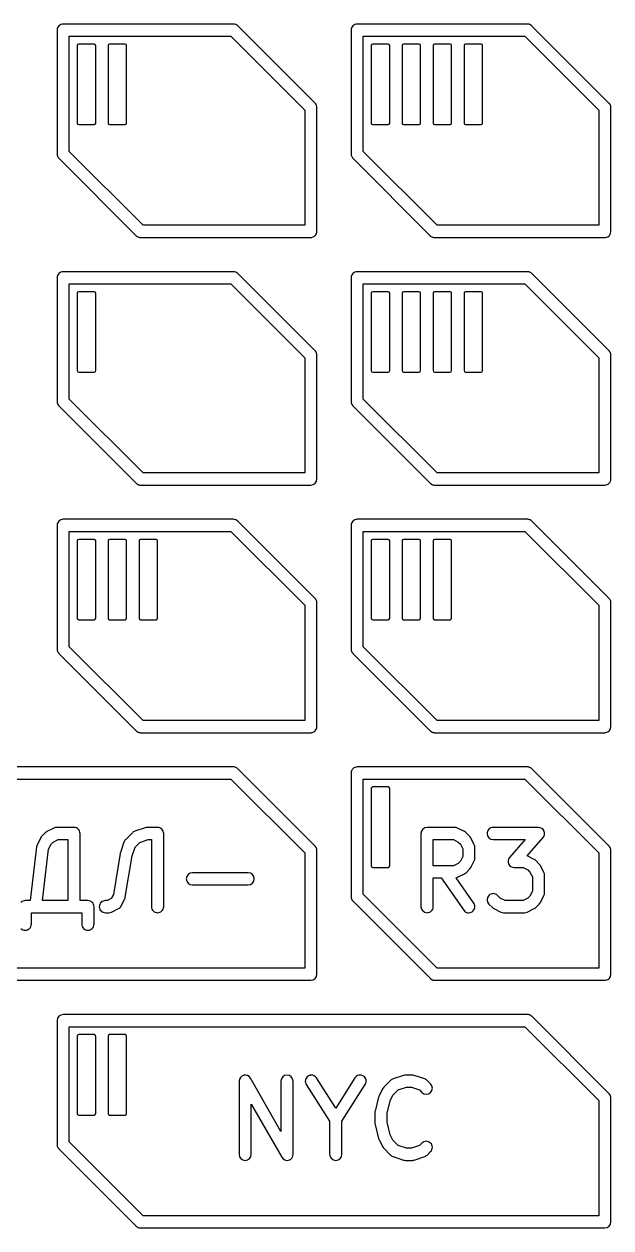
# Model space of a CAD drawing. Header units: millimetres. Extents: x 3 to 62, y 3 to 113.
# Drawn here: x 37.85 to 61.93, y 2.8 to 52.2 of the extents above; entities that cross this region are included whole.
import ezdxf

# ---------------------------------------------------------------- set-up
doc = ezdxf.new("R2010")
doc.units = ezdxf.units.MM
doc.layers.add('Layer_1', color=7, linetype='CONTINUOUS')

msp = doc.modelspace()

# ---------------------------------------------------------------- linework, layer by layer
at = {"layer": 'Layer_1', "color": 7}
for points in [[(39.205505, 51.947445), (39.205505, 46.873341), (39.205505, 46.867139)], [(46.440712, 52.197558), (39.456118, 52.197558), (39.455615, 52.197558), (39.455615, 52.197558)], [(46.536835, 52.178437), (46.536306, 52.178437)], [(49.792423, 48.94918), (46.617427, 52.124176)], [(51.270384, 51.947445), (51.270384, 46.867139)], [(58.505586, 52.197558), (51.520997, 52.197558), (51.520494, 52.197558), (51.520494, 52.197558)], [(58.606355, 52.17637), (58.604289, 52.176886)], [(61.857316, 48.94918), (61.850082, 48.956932), (61.847497, 48.958999), (58.692138, 52.11436), (58.690072, 52.116942)], [(40.725534, 51.374985), (40.090958, 51.374985)], [(41.995744, 51.374985), (41.360639, 51.374985)], [(52.790942, 51.374985), (52.155837, 51.374985)], [(54.060631, 51.374985), (53.425518, 51.374985)], [(55.330836, 51.374985), (54.695734, 51.374985)], [(56.600522, 51.374985), (55.965938, 51.374985)], [(40.028438, 51.312457), (40.028438, 48.137461)], [(40.788082, 48.137461), (40.788082, 51.312457)], [(41.298118, 51.312457), (41.298118, 48.137461)], [(42.058265, 48.137461), (42.058265, 51.312457)], [(52.093316, 51.312457), (52.093316, 48.137461)], [(52.853463, 48.137461), (52.853463, 51.312457)], [(53.362997, 51.312457), (53.362997, 48.137461)], [(54.123158, 48.137461), (54.123158, 51.312457)], [(54.633205, 51.312457), (54.633205, 48.137461)], [(55.393362, 48.137461), (55.393362, 51.312457)], [(55.90341, 51.312457), (55.90341, 48.137461)], [(56.663051, 48.137461), (56.663051, 51.312457)], [(49.86529, 43.692143), (49.86529, 43.692662), (49.86529, 48.760045)], [(61.922429, 48.837044), (61.921395, 48.840661)], [(61.930698, 43.692143), (61.930698, 43.692662), (61.930698, 48.772449)], [(40.090958, 48.074932), (40.725534, 48.074932)], [(41.360639, 48.074932), (41.995744, 48.074932)], [(52.155837, 48.074932), (52.790942, 48.074932)], [(53.425518, 48.074932), (54.060631, 48.074932)], [(54.695734, 48.074932), (55.330836, 48.074932)], [(55.965938, 48.074932), (56.600522, 48.074932)], [(39.278874, 46.690408), (42.45387, 43.51541)], [(51.343753, 46.690408), (54.518757, 43.51541)], [(42.592882, 43.445647), (42.598041, 43.444615)], [(42.643523, 43.442546), (49.615708, 43.442546)], [(54.695488, 43.442546), (61.680582, 43.442546)], [(46.440712, 42.037468), (39.456118, 42.037468), (39.455615, 42.037468), (39.455615, 42.037468)], [(58.505586, 42.037468), (51.520494, 42.037468), (51.520494, 42.037468)], [(58.606355, 42.01628), (58.604289, 42.016796)], [(39.205505, 41.787352), (39.205505, 36.707568)], [(49.792423, 38.78909), (46.617427, 41.964086)], [(51.270384, 41.787352), (51.270384, 36.707568)], [(61.857316, 38.78909), (61.850082, 38.796842), (61.847497, 38.798908), (58.690072, 41.956852)], [(40.028438, 41.152366), (40.028438, 37.97737)], [(40.725534, 41.214895), (40.090958, 41.214895)], [(40.788082, 37.97737), (40.788082, 41.152366)], [(52.093316, 41.152366), (52.093316, 37.97737)], [(52.790942, 41.214895), (52.155837, 41.214895)], [(52.853463, 37.97737), (52.853463, 41.152366)], [(53.362997, 41.152366), (53.362997, 37.97737)], [(54.060631, 41.214895), (53.425518, 41.214895)], [(54.123158, 37.97737), (54.123158, 41.152366)], [(54.633205, 41.152366), (54.633205, 37.97737)], [(55.330836, 41.214895), (54.695734, 41.214895)], [(55.393362, 37.97737), (55.393362, 41.152366)], [(55.90341, 41.152366), (55.90341, 37.97737)], [(56.600522, 41.214895), (55.965938, 41.214895)], [(56.663051, 37.97737), (56.663051, 41.152366)], [(49.86529, 33.532572), (49.86529, 38.599955)], [(61.922429, 38.676954), (61.921395, 38.680571)], [(61.930698, 33.532572), (61.930698, 38.612356)], [(40.090958, 37.914841), (40.725534, 37.914841)], [(52.155837, 37.914841), (52.790942, 37.914841)], [(53.425518, 37.914841), (54.060631, 37.914841)], [(54.695734, 37.914841), (55.330836, 37.914841)], [(55.965938, 37.914841), (56.600522, 37.914841)], [(39.215321, 36.640387), (39.215321, 36.639871)], [(39.238049, 36.585611), (39.240112, 36.581994)], [(39.257178, 36.556671), (39.257681, 36.55512)], [(51.2802, 36.640387), (51.2802, 36.639871)], [(51.302928, 36.585611), (51.304991, 36.581994)], [(51.322057, 36.556671), (51.32256, 36.55512)], [(39.278874, 36.530834), (42.45387, 33.355838)], [(51.343753, 36.530834), (54.518757, 33.355838)], [(42.596507, 33.285041), (42.598041, 33.285041)], [(42.630611, 33.282456), (49.615708, 33.282456)], [(54.543561, 33.33465), (54.544593, 33.333616)], [(54.661383, 33.285041), (54.662933, 33.285041)], [(54.695488, 33.282456), (61.680582, 33.282456)], [(39.205505, 31.627262), (39.205505, 26.547475)], [(46.440712, 31.877377), (39.456118, 31.877377), (39.455615, 31.877377), (39.455615, 31.877377)], [(46.536835, 31.858256), (46.536306, 31.858256)], [(49.792423, 28.628999), (46.617427, 31.803995)], [(51.270384, 31.627262), (51.270384, 26.547475)], [(58.505586, 31.877377), (51.520997, 31.877377), (51.520494, 31.877377), (51.520494, 31.877377)], [(58.606355, 31.85619), (58.604289, 31.856705)], [(61.857316, 28.628999), (61.850082, 28.636752), (61.847497, 28.638818), (58.690072, 31.796762)], [(40.028438, 30.992276), (40.028438, 27.81728)], [(40.725534, 31.054805), (40.090958, 31.054805)], [(40.788082, 27.81728), (40.788082, 30.992276)], [(41.298118, 30.992276), (41.298118, 27.81728)], [(41.995744, 31.054805), (41.360639, 31.054805)], [(42.058265, 27.81728), (42.058265, 30.992276)], [(42.568328, 30.992276), (42.568328, 27.81728)], [(43.265954, 31.054805), (42.630849, 31.054805)], [(43.328475, 27.81728), (43.328475, 30.992276)], [(52.093316, 30.992276), (52.093316, 27.81728)], [(52.790942, 31.054805), (52.155837, 31.054805)], [(52.853463, 27.81728), (52.853463, 30.992276)], [(53.362997, 30.992276), (53.362997, 27.81728)], [(54.060631, 31.054805), (53.425518, 31.054805)], [(54.123158, 27.81728), (54.123158, 30.992276)], [(54.633205, 30.992276), (54.633205, 27.81728)], [(55.330836, 31.054805), (54.695734, 31.054805)], [(55.393362, 27.81728), (55.393362, 30.992276)], [(49.86529, 23.372479), (49.86529, 23.372997), (49.86529, 28.439865)], [(61.922429, 28.516861), (61.921395, 28.520481)], [(61.930698, 23.372479), (61.930698, 23.372997), (61.930698, 28.452266)], [(40.090958, 27.755269), (40.725534, 27.755269)], [(41.360639, 27.755269), (41.995744, 27.755269)], [(42.630849, 27.755269), (43.265954, 27.755269)], [(52.155837, 27.755269), (52.790942, 27.755269)], [(53.425518, 27.755269), (54.060631, 27.755269)], [(54.695734, 27.755269), (55.330836, 27.755269)], [(39.215321, 26.480297), (39.215321, 26.479781)], [(39.238049, 26.42552), (39.240112, 26.421903)], [(39.257178, 26.39658), (39.257681, 26.39503)], [(39.278874, 26.370744), (39.286626, 26.363507), (42.446647, 23.202981), (42.45387, 23.195748)], [(51.2802, 26.480297), (51.2802, 26.479781)], [(51.302928, 26.42552), (51.304991, 26.421903)], [(51.322057, 26.39658), (51.32256, 26.39503)], [(51.343753, 26.370744), (51.351505, 26.363507), (54.51152, 23.203497), (54.518757, 23.195748)], [(42.596507, 23.124951), (42.598041, 23.124951)], [(42.630611, 23.122366), (49.615708, 23.122366)], [(54.543043, 23.17456), (54.543561, 23.17456), (54.544593, 23.173525)], [(54.661383, 23.124951), (54.662933, 23.124951)], [(54.695488, 23.122366), (61.680582, 23.122366)], [(46.440712, 21.717287), (15.325857, 21.717287), (15.325328, 21.717287), (15.325328, 21.717287)], [(49.792423, 18.468909), (49.792423, 18.469425), (46.617427, 21.644421)], [(51.270384, 21.467171), (51.270384, 16.387384)], [(58.505586, 21.717287), (51.520997, 21.717287), (51.520494, 21.717287), (51.520494, 21.717287)], [(58.538659, 21.715218), (58.536593, 21.715218)], [(58.63116, 21.683695), (58.630644, 21.684214)], [(61.857316, 18.469425), (58.682838, 21.644421), (58.68232, 21.644421)], [(52.093316, 20.832701), (52.093316, 17.657705)], [(52.790942, 20.89523), (52.155837, 20.89523)], [(52.853463, 17.657705), (52.853463, 20.832701)], [(38.53267, 18.80894), (38.389531, 18.52317)], [(38.721794, 19.016678), (38.579184, 18.873536)], [(39.073214, 19.206331), (38.787437, 19.063705)], [(39.899004, 19.232686), (39.184815, 19.232686), (39.184815, 19.232686)], [(40.470529, 16.232873), (40.149114, 16.232873), (40.149114, 18.982573)], [(42.293929, 19.016802), (42.008153, 18.731031)], [(42.819973, 19.219891), (42.391587, 19.077265)], [(43.327999, 19.232808), (42.899057, 19.232802)], [(43.57811, 15.982882), (43.57811, 18.982695)], [(54.13635, 18.982573), (54.13635, 17.411093), (54.13635, 15.98276)], [(55.52903, 19.232686), (54.385947, 19.232686), (54.385947, 19.232686)], [(55.92642, 19.063705), (55.64065, 19.206331)], [(56.134676, 18.873536), (55.99205, 19.016678)], [(56.323811, 18.52317), (56.181185, 18.80894)], [(58.957989, 19.232863), (57.100751, 19.232802)], [(58.487735, 18.066528), (59.146091, 18.818418)], [(38.364713, 18.440487), (38.105316, 16.232873), (37.899126, 16.232873)], [(41.947696, 18.633363), (41.805059, 18.20445)], [(42.00302, 16.370453), (42.285674, 18.065438), (42.403493, 18.419421), (42.605555, 18.621475), (42.939909, 18.733098), (43.077889, 18.733098), (43.077889, 15.982882)], [(49.846689, 18.387261), (49.846689, 18.387777)], [(56.350166, 17.982634), (56.350166, 18.411547)], [(57.100751, 18.733092), (58.407129, 18.733092), (57.769961, 18.00497)], [(61.913127, 18.385711), (61.912092, 18.387777)], [(61.930698, 13.212388), (61.930698, 13.212907), (61.930698, 18.287008)], [(41.795799, 18.166726), (41.516214, 16.489312), (41.427341, 16.312063), (41.2692, 16.232997), (41.184983, 16.232997)], [(49.86529, 13.212388), (49.86529, 13.212907), (49.86529, 18.275639)], [(56.181185, 17.585244), (56.323811, 17.871015)], [(58.783851, 17.920738), (58.49808, 18.063883)], [(58.991588, 17.731603), (58.848962, 17.874229)], [(47.042453, 17.375554), (44.756298, 17.375554)], [(52.155837, 17.595179), (52.790942, 17.595179)], [(55.641166, 17.187851), (55.926936, 17.330996)], [(55.991532, 17.377504), (56.134158, 17.52013)], [(57.958061, 17.590009), (58.327032, 17.590009), (58.523919, 17.491825), (58.609699, 17.406042), (58.707886, 17.209671), (58.707886, 16.613327), (58.609699, 16.416957), (58.523919, 16.331173), (58.327548, 16.232989), (57.588576, 16.232989), (57.391689, 16.331173), (57.278, 16.445378)], [(59.181241, 17.380205), (59.038615, 17.665974)], [(44.756298, 16.875844), (47.042453, 16.875844)], [(54.636062, 15.98276), (54.636062, 17.161496), (54.969889, 17.161496), (55.895414, 15.839615)], [(56.305208, 16.126421), (55.577605, 17.166147)], [(59.207594, 16.554415), (59.207594, 17.268583)], [(51.2802, 16.320206), (51.2802, 16.319688)], [(59.038615, 16.157025), (59.181241, 16.442796)], [(40.72064, 15.268592), (40.72064, 15.98276)], [(41.43975, 15.759121), (41.725499, 15.902266)], [(41.837656, 16.013886), (41.980266, 16.299656)], [(51.302928, 16.26543), (51.304991, 16.26181)], [(51.322057, 16.23649), (51.32256, 16.234939)], [(51.343753, 16.210651), (51.351505, 16.203417), (54.51152, 13.043407), (54.518757, 13.035655)], [(56.924017, 16.091911), (57.066643, 15.949285)], [(57.131757, 15.902261), (57.417528, 15.759116)], [(58.49808, 15.759116), (58.783851, 15.902261)], [(58.848962, 15.948769), (58.992107, 16.091911)], [(38.149237, 15.268592), (38.149237, 15.732644), (39.899004, 15.732644), (40.220419, 15.732644), (40.220419, 15.268592)], [(41.184983, 15.732769), (41.328122, 15.732769)], [(57.529148, 15.732763), (58.386458, 15.732763)], [(18.500324, 12.962275), (49.615708, 12.962275)], [(54.543043, 13.014469), (54.543561, 13.014469), (54.544593, 13.013435)], [(54.661383, 12.96486), (54.662933, 12.96486)], [(54.695488, 12.962275), (61.680582, 12.962275)], [(58.509721, 11.557194), (58.505586, 11.557194), (58.493185, 11.557194), (39.455615, 11.557194), (39.455615, 11.557194)], [(58.546411, 11.553577), (58.538659, 11.555128), (58.536593, 11.555128)], [(58.601188, 11.538591), (58.600156, 11.539107)], [(58.630644, 11.524121), (58.627027, 11.52619)], [(58.658033, 11.506034), (58.656483, 11.507069)], [(61.857316, 8.309334), (58.68232, 11.48433)], [(39.205505, 11.307597), (39.205505, 6.227294)], [(40.028438, 10.672611), (40.028438, 7.497615)], [(40.725534, 10.73514), (40.090958, 10.73514)], [(40.788082, 7.497615), (40.788082, 10.672611)], [(41.298118, 10.672611), (41.298118, 7.497615)], [(41.995744, 10.73514), (41.360639, 10.73514)], [(42.058265, 7.497615), (42.058265, 10.672611)], [(48.389657, 8.823115), (48.389657, 6.764328), (47.142201, 8.947138)], [(51.428499, 8.95684), (50.639406, 7.716608), (49.850314, 8.95684)], [(53.417766, 9.060303), (52.98938, 8.917161)], [(53.782613, 9.072685), (53.49685, 9.072712)], [(54.290086, 8.917134), (53.861697, 9.060277)], [(46.675556, 8.823115), (46.675556, 5.822783)], [(48.889375, 5.822783), (48.889375, 8.823115)], [(49.428622, 8.688641), (50.389296, 7.178657), (50.389296, 5.82267)], [(50.889517, 5.82267), (50.889517, 7.178657), (51.850191, 8.688641)], [(52.558903, 8.506332), (52.416293, 8.220562)], [(52.891722, 8.856698), (52.605946, 8.571446)], [(54.176889, 6.285269), (54.07612, 6.183984), (53.74229, 6.07288), (53.537133, 6.07288), (53.203308, 6.183984), (52.987805, 6.399474), (52.875675, 6.624266), (52.747008, 7.139481), (52.747008, 7.506383), (52.875675, 8.021595), (52.987805, 8.246387), (53.203308, 8.461877), (53.537133, 8.572983), (53.742304, 8.572983), (54.076133, 8.461877), (54.176902, 8.360592)], [(54.530899, 8.71353), (54.388272, 8.856672)], [(52.397243, 8.169404), (52.254633, 7.597863)], [(61.930698, 3.052298), (61.930698, 3.052816), (61.930698, 8.132601)], [(40.090958, 7.435086), (40.725534, 7.435086)], [(41.360639, 7.435086), (41.995744, 7.435086)], [(47.175274, 5.822783), (47.175274, 7.88157), (48.42273, 5.69876)], [(52.24696, 7.5374), (52.24696, 7.108487)], [(52.254633, 7.048025), (52.397243, 6.476486)], [(52.416293, 6.425326), (52.558903, 6.139555)], [(39.23961, 6.102755), (39.23961, 6.102239)], [(39.278874, 6.05056), (42.45387, 2.875564)], [(52.605946, 6.074444), (52.891722, 5.788673)], [(54.388259, 5.789189), (54.530885, 5.931815)], [(52.98938, 5.728729), (53.417766, 5.585585)], [(53.49685, 5.573176), (53.7826, 5.573176)], [(53.861683, 5.585585), (54.290072, 5.728729)], [(42.592882, 2.805802), (42.598041, 2.80477)], [(42.643523, 2.802701), (61.680582, 2.802701)]]:
    msp.add_lwpolyline(points, dxfattribs=at)
for points in [[(39.705726, 51.69733), (46.337366, 51.69733), (49.365598, 48.669095), (49.365598, 43.942259), (42.734487, 43.942259), (39.705726, 46.971009), (39.705726, 51.69733)], [(51.770605, 51.69733), (58.402235, 51.69733), (61.430469, 48.669095), (61.430469, 43.942259), (54.799358, 43.942259), (51.770605, 46.971009), (51.770605, 51.69733)], [(39.705726, 41.537239), (46.337366, 41.537239), (49.365598, 38.509005), (49.365598, 33.782169), (42.734487, 33.782169), (39.705726, 36.810919), (39.705726, 41.537239)], [(51.770605, 41.537239), (58.402235, 41.537239), (61.430469, 38.509005), (61.430469, 33.782169), (54.799358, 33.782169), (51.770605, 36.810919), (51.770605, 41.537239)], [(39.705726, 31.377665), (46.336837, 31.377665), (49.365598, 28.348914), (49.365598, 23.622594), (42.733957, 23.622594), (39.705726, 26.650829), (39.705726, 31.377665)], [(51.770605, 31.377665), (58.401719, 31.377665), (61.430469, 28.348914), (61.430469, 23.622594), (54.798842, 23.622594), (51.770605, 26.650829), (51.770605, 31.377665)], [(15.575439, 21.217574), (46.336837, 21.217574), (49.365598, 18.188824), (49.365598, 13.462504), (18.60367, 13.462504), (15.575439, 16.490738), (15.575439, 21.217574)], [(51.770605, 21.217574), (58.401719, 21.217574), (61.430469, 18.188824), (61.430469, 13.462504), (54.798842, 13.462504), (51.770605, 16.490738), (51.770605, 21.217574)], [(39.243737, 18.732976), (39.648893, 18.732976), (39.648893, 16.232873), (38.608632, 16.232873), (38.856176, 18.338684), (38.961586, 18.549009), (39.047364, 18.634789), (39.243737, 18.732976)], [(54.636062, 18.732976), (55.470118, 18.732976), (55.666489, 18.634789), (55.752272, 18.549009), (55.850456, 18.352119), (55.850456, 18.041546), (55.752272, 17.845176), (55.666489, 17.759908), (55.470118, 17.661208), (55.111484, 17.661208), (55.08978, 17.661208), (54.636062, 17.661208), (54.636062, 18.732976)], [(39.705726, 11.057484), (58.402235, 11.057484), (61.430469, 8.029249), (61.430469, 3.302411), (42.733957, 3.302411), (39.705726, 6.330648), (39.705726, 11.057484)], [(48.639768, 9.072712)], [(49.62862, 9.072595)]]:
    msp.add_lwpolyline(points, close=True, dxfattribs=at)
for points in [[(39.278727, 52.124334), (39.231816, 52.077422), (39.205475, 52.013788), (39.205505, 51.947445)], [(39.455615, 52.197558), (39.389272, 52.197588), (39.325638, 52.171246), (39.278727, 52.124334)], [(46.536306, 52.178437), (46.506005, 52.191022), (46.473523, 52.197519), (46.440712, 52.197558)], [(46.617427, 52.124176), (46.59437, 52.147359), (46.566989, 52.165794), (46.536835, 52.178437)], [(51.343606, 52.124334), (51.296695, 52.077422), (51.270354, 52.013788), (51.270384, 51.947445)], [(51.520494, 52.197558), (51.454151, 52.197588), (51.390517, 52.171246), (51.343606, 52.124334)], [(58.538659, 52.195492), (58.527692, 52.196911), (58.516644, 52.197602), (58.505586, 52.197558)], [(58.5707, 52.188774), (58.560178, 52.191711), (58.549475, 52.193955), (58.538659, 52.195492)], [(58.590337, 52.182054), (58.583887, 52.184565), (58.577336, 52.186807), (58.5707, 52.188774)], [(58.604289, 52.176886), (58.599691, 52.178747), (58.595038, 52.18047), (58.590337, 52.182054)], [(58.616692, 52.171203), (58.613287, 52.173005), (58.60984, 52.174728), (58.606355, 52.17637)], [(58.633229, 52.162419), (58.627828, 52.165552), (58.622312, 52.168482), (58.616692, 52.171203)], [(58.647696, 52.1526), (58.64299, 52.156041), (58.638164, 52.159316), (58.633229, 52.162419)], [(58.6601, 52.143813), (58.656055, 52.146867), (58.651919, 52.149798), (58.647696, 52.1526)], [(58.68232, 52.124176), (58.675308, 52.131156), (58.667888, 52.137713), (58.6601, 52.143813)], [(58.690072, 52.116942), (58.687539, 52.119408), (58.684954, 52.12182), (58.68232, 52.124176)], [(40.090958, 51.374985), (40.05643, 51.374993), (40.028438, 51.346993), (40.028438, 51.312457)], [(40.788082, 51.312457), (40.788082, 51.347003), (40.760089, 51.375009), (40.725534, 51.374985)], [(41.360639, 51.374985), (41.326111, 51.374993), (41.298118, 51.346993), (41.298118, 51.312457)], [(42.058265, 51.312457), (42.058265, 51.346993), (42.030273, 51.374993), (41.995744, 51.374985)], [(52.155837, 51.374985), (52.121309, 51.374993), (52.093316, 51.346993), (52.093316, 51.312457)], [(52.853463, 51.312457), (52.853463, 51.346993), (52.825471, 51.374993), (52.790942, 51.374985)], [(53.425518, 51.374985), (53.39099, 51.374993), (53.362997, 51.346993), (53.362997, 51.312457)], [(54.123158, 51.312457), (54.123171, 51.346995), (54.09517, 51.374996), (54.060631, 51.374985)], [(54.695734, 51.374985), (54.661195, 51.374999), (54.633192, 51.346995), (54.633205, 51.312457)], [(55.393362, 51.312457), (55.393376, 51.346995), (55.365375, 51.374996), (55.330836, 51.374985)], [(55.965938, 51.374985), (55.9314, 51.374999), (55.903396, 51.346995), (55.90341, 51.312457)], [(56.663051, 51.312457), (56.663064, 51.346995), (56.635061, 51.374999), (56.600522, 51.374985)], [(49.81568, 48.922828), (49.808556, 48.932146), (49.800784, 48.940952), (49.792423, 48.94918)], [(49.822401, 48.91249), (49.820246, 48.915991), (49.818005, 48.919438), (49.81568, 48.922828)], [(49.83428, 48.893887), (49.830596, 48.90026), (49.826632, 48.906467), (49.822401, 48.91249)], [(61.877471, 48.92696), (61.871204, 48.934764), (61.864473, 48.942184), (61.857316, 48.94918)], [(61.882639, 48.919727), (61.880959, 48.922168), (61.879237, 48.92458), (61.877471, 48.92696)], [(61.897106, 48.897504), (61.89268, 48.905162), (61.887851, 48.91258), (61.882639, 48.919727)], [(49.843091, 48.875801), (49.840398, 48.881945), (49.837459, 48.887979), (49.83428, 48.893887)], [(49.86529, 48.760045), (49.867221, 48.799848), (49.85961, 48.839536), (49.843091, 48.875801)], [(61.911576, 48.868048), (61.907403, 48.878173), (61.902569, 48.888013), (61.897106, 48.897504)], [(61.921395, 48.840661), (61.918656, 48.849973), (61.915378, 48.859118), (61.911576, 48.868048)], [(61.924496, 48.825157), (61.923903, 48.829135), (61.923214, 48.833099), (61.922429, 48.837044)], [(61.928629, 48.805003), (61.927528, 48.811775), (61.926149, 48.818499), (61.924496, 48.825157)], [(61.930698, 48.772449), (61.930717, 48.783334), (61.930026, 48.794209), (61.928629, 48.805003)], [(40.028438, 48.137461), (40.028438, 48.102925), (40.05643, 48.074924), (40.090958, 48.074932)], [(40.725534, 48.074932), (40.760089, 48.074908), (40.788082, 48.102914), (40.788082, 48.137461)], [(41.298118, 48.137461), (41.298118, 48.102925), (41.326111, 48.074924), (41.360639, 48.074932)], [(41.995744, 48.074932), (42.030273, 48.074924), (42.058265, 48.102925), (42.058265, 48.137461)], [(52.093316, 48.137461), (52.093316, 48.102925), (52.121309, 48.074924), (52.155837, 48.074932)], [(52.790942, 48.074932), (52.825471, 48.074924), (52.853463, 48.102925), (52.853463, 48.137461)], [(53.362997, 48.137461), (53.362997, 48.102925), (53.39099, 48.074924), (53.425518, 48.074932)], [(54.060631, 48.074932), (54.09517, 48.074921), (54.123171, 48.102922), (54.123158, 48.137461)], [(54.633205, 48.137461), (54.633192, 48.102922), (54.661195, 48.074918), (54.695734, 48.074932)], [(55.330836, 48.074932), (55.365375, 48.074921), (55.393376, 48.102922), (55.393362, 48.137461)], [(55.90341, 48.137461), (55.903396, 48.102922), (55.9314, 48.074918), (55.965938, 48.074932)], [(56.600522, 48.074932), (56.635061, 48.074918), (56.663064, 48.102922), (56.663051, 48.137461)], [(39.205505, 46.867139), (39.205621, 46.864209), (39.205789, 46.86128), (39.206008, 46.858355)], [(39.206008, 46.858355), (39.206317, 46.850403), (39.207006, 46.842471), (39.208071, 46.834585)], [(39.208071, 46.834585), (39.209356, 46.824488), (39.211255, 46.814479), (39.21376, 46.804613)], [(39.21376, 46.804613), (39.215019, 46.80027), (39.216395, 46.795962), (39.217888, 46.791693)], [(39.217888, 46.791693), (39.220015, 46.784875), (39.222434, 46.778151), (39.225137, 46.77154)], [(39.225137, 46.77154), (39.237562, 46.741237), (39.25582, 46.713671), (39.278874, 46.690408)], [(51.270384, 46.867139), (51.2705, 46.864209), (51.270668, 46.86128), (51.270887, 46.858355)], [(51.270887, 46.858355), (51.271512, 46.840213), (51.274111, 46.822193), (51.278639, 46.804613)], [(51.278639, 46.804613), (51.279906, 46.80027), (51.281292, 46.795962), (51.282793, 46.791693)], [(51.282793, 46.791693), (51.294724, 46.753544), (51.315628, 46.718811), (51.343753, 46.690408)], [(42.45387, 43.51541), (42.47556, 43.494115), (42.500952, 43.476953), (42.5288, 43.464769)], [(49.648252, 43.444615), (49.7369, 43.456288), (49.812564, 43.514416), (49.846689, 43.59706)], [(49.846689, 43.59706), (49.850789, 43.60699), (49.854245, 43.617174), (49.857035, 43.627548)], [(49.857035, 43.627548), (49.862591, 43.648628), (49.865366, 43.670344), (49.86529, 43.692143)], [(54.518757, 43.51541), (54.540447, 43.494115), (54.565839, 43.476953), (54.593687, 43.464769)], [(61.713655, 43.444615), (61.837785, 43.461123), (61.930553, 43.566921), (61.930698, 43.692143)], [(42.5288, 43.464769), (42.531538, 43.463513), (42.534299, 43.462307), (42.537081, 43.461152)], [(42.537081, 43.461152), (42.555018, 43.453839), (42.573744, 43.448636), (42.592882, 43.445647)], [(42.598041, 43.444615), (42.613107, 43.442544), (42.628331, 43.441851), (42.643523, 43.442546)], [(49.615708, 43.442546), (49.62659, 43.442527), (49.637461, 43.443218), (49.648252, 43.444615)], [(54.593687, 43.464769), (54.596421, 43.463513), (54.599177, 43.462308), (54.601955, 43.461152)], [(54.601955, 43.461152), (54.618611, 43.454488), (54.635936, 43.449637), (54.653631, 43.446682)], [(54.653631, 43.446682), (54.65877, 43.445658), (54.663941, 43.444796), (54.669135, 43.444097)], [(54.669135, 43.444097), (54.674119, 43.443603), (54.679117, 43.443259), (54.684121, 43.443065)], [(54.684121, 43.443065), (54.687906, 43.442806), (54.691695, 43.442633), (54.695488, 43.442546)], [(61.680582, 43.442546), (61.69164, 43.442504), (61.702689, 43.443195), (61.713655, 43.444615)], [(39.455615, 42.037468), (39.389272, 42.037497), (39.325638, 42.011155), (39.278726, 41.964243)], [(46.617427, 41.964086), (46.570584, 42.011013), (46.507018, 42.037409), (46.440712, 42.037468)], [(51.520494, 42.037468), (51.454151, 42.037497), (51.390516, 42.011155), (51.343605, 41.964243)], [(58.538659, 42.035399), (58.527693, 42.036819), (58.516644, 42.03751), (58.505586, 42.037468)], [(58.590337, 42.022482), (58.57362, 42.028616), (58.556296, 42.032946), (58.538659, 42.035399)], [(58.604289, 42.016796), (58.599696, 42.018831), (58.595044, 42.020727), (58.590337, 42.022482)], [(58.616692, 42.011113), (58.613287, 42.012914), (58.60984, 42.014637), (58.606355, 42.01628)], [(58.690072, 41.956852), (58.669148, 41.979288), (58.644274, 41.997681), (58.616692, 42.011113)], [(39.278726, 41.964243), (39.231815, 41.91733), (39.205474, 41.853695), (39.205505, 41.787352)], [(51.343605, 41.964243), (51.296694, 41.91733), (51.270353, 41.853695), (51.270384, 41.787352)], [(40.090958, 41.214895), (40.05643, 41.214903), (40.028438, 41.186902), (40.028438, 41.152366)], [(40.788082, 41.152366), (40.788082, 41.186913), (40.760089, 41.214919), (40.725534, 41.214895)], [(52.155837, 41.214895), (52.121309, 41.214903), (52.093316, 41.186902), (52.093316, 41.152366)], [(52.853463, 41.152366), (52.853463, 41.186902), (52.825471, 41.214903), (52.790942, 41.214895)], [(53.425518, 41.214895), (53.39099, 41.214903), (53.362997, 41.186902), (53.362997, 41.152366)], [(54.123158, 41.152366), (54.123171, 41.186905), (54.09517, 41.214906), (54.060631, 41.214895)], [(54.695734, 41.214895), (54.661195, 41.214908), (54.633192, 41.186905), (54.633205, 41.152366)], [(55.393362, 41.152366), (55.393376, 41.186905), (55.365375, 41.214906), (55.330836, 41.214895)], [(55.965938, 41.214895), (55.9314, 41.214908), (55.903396, 41.186905), (55.90341, 41.152366)], [(56.663051, 41.152366), (56.663064, 41.186905), (56.635061, 41.214908), (56.600522, 41.214895)], [(49.81568, 38.762735), (49.808556, 38.772054), (49.800784, 38.780861), (49.792423, 38.78909)], [(49.822401, 38.7524), (49.820246, 38.755899), (49.818005, 38.759345), (49.81568, 38.762735)], [(49.83428, 38.733797), (49.830596, 38.74017), (49.826632, 38.746377), (49.822401, 38.7524)], [(49.843091, 38.71571), (49.840398, 38.721855), (49.837459, 38.727889), (49.83428, 38.733797)], [(49.86529, 38.599955), (49.867221, 38.639758), (49.85961, 38.679446), (49.843091, 38.71571)], [(61.877471, 38.76687), (61.871204, 38.774673), (61.864473, 38.782093), (61.857316, 38.78909)], [(61.882639, 38.759636), (61.880959, 38.762078), (61.879237, 38.76449), (61.877471, 38.76687)], [(61.897106, 38.737414), (61.89268, 38.745072), (61.887851, 38.75249), (61.882639, 38.759636)], [(61.911576, 38.707958), (61.907403, 38.718083), (61.902569, 38.727923), (61.897106, 38.737414)], [(61.921395, 38.680571), (61.918656, 38.689883), (61.915378, 38.699027), (61.911576, 38.707958)], [(61.924496, 38.665066), (61.923903, 38.669045), (61.923214, 38.673009), (61.922429, 38.676954)], [(61.928629, 38.644913), (61.927528, 38.651685), (61.926149, 38.658408), (61.924496, 38.665066)], [(61.930698, 38.612356), (61.930718, 38.623242), (61.930026, 38.634117), (61.928629, 38.644913)], [(40.028438, 37.97737), (40.028438, 37.942834), (40.05643, 37.914833), (40.090958, 37.914841)], [(40.725534, 37.914841), (40.760089, 37.914817), (40.788082, 37.942824), (40.788082, 37.97737)], [(52.093316, 37.97737), (52.093316, 37.942834), (52.121309, 37.914833), (52.155837, 37.914841)], [(52.790942, 37.914841), (52.825471, 37.914833), (52.853463, 37.942834), (52.853463, 37.97737)], [(53.362997, 37.97737), (53.362997, 37.942834), (53.39099, 37.914833), (53.425518, 37.914841)], [(54.060631, 37.914841), (54.09517, 37.914831), (54.123171, 37.942831), (54.123158, 37.97737)], [(54.633205, 37.97737), (54.633192, 37.942831), (54.661195, 37.914828), (54.695734, 37.914841)], [(55.330836, 37.914841), (55.365375, 37.914831), (55.393376, 37.942831), (55.393362, 37.97737)], [(55.90341, 37.97737), (55.903396, 37.942831), (55.9314, 37.914828), (55.965938, 37.914841)], [(56.600522, 37.914841), (56.635061, 37.914828), (56.663064, 37.942831), (56.663051, 37.97737)], [(39.205505, 36.707568), (39.205843, 36.691402), (39.207748, 36.675307), (39.211194, 36.659509)], [(39.211194, 36.659509), (39.212319, 36.653083), (39.213696, 36.646705), (39.215321, 36.640387)], [(39.215321, 36.639871), (39.218039, 36.630384), (39.221317, 36.621066), (39.225137, 36.611966)], [(39.225137, 36.611966), (39.228921, 36.602935), (39.233232, 36.594135), (39.238049, 36.585611)], [(39.240112, 36.581994), (39.24528, 36.573213), (39.250979, 36.564756), (39.257178, 36.556671)], [(39.257681, 36.55512), (39.26226, 36.549398), (39.267089, 36.543881), (39.272153, 36.538584)], [(51.270384, 36.707568), (51.270722, 36.691402), (51.272627, 36.675307), (51.276073, 36.659509)], [(51.276073, 36.659509), (51.277198, 36.653083), (51.278575, 36.646705), (51.2802, 36.640387)], [(51.2802, 36.639871), (51.282918, 36.630384), (51.286196, 36.621066), (51.290016, 36.611966)], [(51.290016, 36.611966), (51.2938, 36.602935), (51.298111, 36.594135), (51.302928, 36.585611)], [(51.304991, 36.581994), (51.310159, 36.573213), (51.315858, 36.564756), (51.322057, 36.556671)], [(51.32256, 36.55512), (51.327139, 36.549398), (51.331968, 36.543881), (51.337032, 36.538584)], [(39.272153, 36.538584), (39.27434, 36.535955), (39.276581, 36.533371), (39.278874, 36.530834)], [(51.337032, 36.538584), (51.339219, 36.535955), (51.34146, 36.533371), (51.343753, 36.530834)], [(42.45387, 33.355838), (42.456911, 33.353179), (42.460017, 33.350594), (42.463183, 33.348086)], [(42.463183, 33.348086), (42.467355, 33.344149), (42.471662, 33.340357), (42.476095, 33.336717)], [(42.476095, 33.336717), (42.479308, 33.334226), (42.482581, 33.331814), (42.485911, 33.329483)], [(42.485911, 33.329483), (42.491596, 33.325274), (42.497458, 33.321309), (42.503479, 33.317598)], [(42.503479, 33.317598), (42.50888, 33.314463), (42.514396, 33.311532), (42.520016, 33.308811)], [(42.520016, 33.308811), (42.524099, 33.306804), (42.528237, 33.304909), (42.532425, 33.303128)], [(42.532425, 33.303128), (42.537189, 33.301083), (42.542015, 33.299187), (42.546897, 33.297442)], [(42.546897, 33.297442), (42.562966, 33.291623), (42.57959, 33.287468), (42.596507, 33.285041)], [(42.598041, 33.285041), (42.60883, 33.28347), (42.61971, 33.282606), (42.630611, 33.282456)], [(49.615708, 33.282456), (49.753661, 33.282687), (49.865354, 33.394618), (49.86529, 33.532572)], [(54.518757, 33.355838), (54.521294, 33.353546), (54.523878, 33.351306), (54.526506, 33.34912)], [(54.526506, 33.34912), (54.531973, 33.344045), (54.537663, 33.339217), (54.543561, 33.33465)], [(54.544593, 33.333616), (54.552205, 33.327826), (54.560142, 33.322478), (54.568366, 33.317598)], [(54.568366, 33.317598), (54.573767, 33.314463), (54.579283, 33.311532), (54.584903, 33.308811)], [(54.584903, 33.308811), (54.588984, 33.306804), (54.593119, 33.304909), (54.597304, 33.303128)], [(54.597304, 33.303128), (54.601897, 33.301093), (54.60655, 33.299197), (54.611258, 33.297442)], [(54.611258, 33.297442), (54.627493, 33.291589), (54.644291, 33.287433), (54.661383, 33.285041)], [(54.662933, 33.285041), (54.673717, 33.283471), (54.684591, 33.282607), (54.695488, 33.282456)], [(61.680582, 33.282456), (61.746926, 33.282425), (61.810562, 33.308766), (61.857475, 33.355679)], [(61.857475, 33.355679), (61.904387, 33.402591), (61.930729, 33.466227), (61.930698, 33.532572)], [(39.278726, 31.804152), (39.231815, 31.75724), (39.205474, 31.693605), (39.205505, 31.627262)], [(39.455615, 31.877377), (39.389272, 31.877407), (39.325638, 31.851065), (39.278726, 31.804152)], [(46.536306, 31.858256), (46.506005, 31.870841), (46.473523, 31.877338), (46.440712, 31.877377)], [(46.617427, 31.803995), (46.59437, 31.827178), (46.566989, 31.845613), (46.536835, 31.858256)], [(51.343605, 31.804152), (51.296694, 31.75724), (51.270353, 31.693605), (51.270384, 31.627262)], [(51.520494, 31.877377), (51.454151, 31.877407), (51.390516, 31.851065), (51.343605, 31.804152)], [(58.538659, 31.875308), (58.527693, 31.876729), (58.516644, 31.87742), (58.505586, 31.877377)], [(58.590337, 31.861873), (58.57364, 31.868183), (58.556315, 31.872688), (58.538659, 31.875308)], [(58.604289, 31.856705), (58.599691, 31.858566), (58.595038, 31.860289), (58.590337, 31.861873)], [(58.616692, 31.851022), (58.613287, 31.852824), (58.60984, 31.854547), (58.606355, 31.85619)], [(58.690072, 31.796762), (58.669148, 31.819198), (58.644274, 31.837591), (58.616692, 31.851022)], [(40.090958, 31.054805), (40.05643, 31.054813), (40.028438, 31.026812), (40.028438, 30.992276)], [(40.788082, 30.992276), (40.788082, 31.026822), (40.760089, 31.054828), (40.725534, 31.054805)], [(41.360639, 31.054805), (41.326111, 31.054813), (41.298118, 31.026812), (41.298118, 30.992276)], [(42.058265, 30.992276), (42.058265, 31.026812), (42.030273, 31.054813), (41.995744, 31.054805)], [(42.630849, 31.054805), (42.596321, 31.054813), (42.568328, 31.026812), (42.568328, 30.992276)], [(43.328475, 30.992276), (43.328475, 31.026812), (43.300483, 31.054813), (43.265954, 31.054805)], [(52.155837, 31.054805), (52.121309, 31.054813), (52.093316, 31.026812), (52.093316, 30.992276)], [(52.853463, 30.992276), (52.853463, 31.026812), (52.825471, 31.054813), (52.790942, 31.054805)], [(53.425518, 31.054805), (53.39099, 31.054813), (53.362997, 31.026812), (53.362997, 30.992276)], [(54.123158, 30.992276), (54.123171, 31.026814), (54.09517, 31.054815), (54.060631, 31.054805)], [(54.695734, 31.054805), (54.661195, 31.054818), (54.633192, 31.026814), (54.633205, 30.992276)], [(55.393362, 30.992276), (55.393376, 31.026814), (55.365375, 31.054815), (55.330836, 31.054805)], [(49.81568, 28.602644), (49.808556, 28.611964), (49.800784, 28.620771), (49.792423, 28.628999)], [(49.822401, 28.59231), (49.820246, 28.595809), (49.818005, 28.599255), (49.81568, 28.602644)], [(49.83428, 28.573707), (49.830596, 28.580079), (49.826632, 28.586286), (49.822401, 28.59231)], [(49.843091, 28.55562), (49.840398, 28.561765), (49.837459, 28.567798), (49.83428, 28.573707)], [(49.86529, 28.439865), (49.867221, 28.479667), (49.85961, 28.519355), (49.843091, 28.55562)], [(61.921395, 28.520481), (61.909653, 28.561532), (61.887592, 28.598892), (61.857316, 28.628999)], [(61.928629, 28.484823), (61.927262, 28.495626), (61.925191, 28.506328), (61.922429, 28.516861)], [(61.930698, 28.452266), (61.930718, 28.463152), (61.930026, 28.474027), (61.928629, 28.484823)], [(40.028438, 27.81728), (40.028438, 27.782947), (40.056616, 27.755261), (40.090958, 27.755269)], [(40.725534, 27.755269), (40.759877, 27.755246), (40.787817, 27.782937), (40.788082, 27.81728)], [(41.298118, 27.81728), (41.298383, 27.782947), (41.326297, 27.755261), (41.360639, 27.755269)], [(41.995744, 27.755269), (42.030087, 27.755261), (42.058001, 27.782947), (42.058265, 27.81728)], [(42.568328, 27.81728), (42.568328, 27.782947), (42.596507, 27.755261), (42.630849, 27.755269)], [(43.265954, 27.755269), (43.300297, 27.755261), (43.328211, 27.782947), (43.328475, 27.81728)], [(52.093316, 27.81728), (52.093581, 27.782947), (52.121495, 27.755261), (52.155837, 27.755269)], [(52.790942, 27.755269), (52.825285, 27.755261), (52.853199, 27.782947), (52.853463, 27.81728)], [(53.362997, 27.81728), (53.363262, 27.782947), (53.391175, 27.755261), (53.425518, 27.755269)], [(54.060631, 27.755269), (54.094969, 27.755256), (54.122885, 27.782945), (54.123158, 27.81728)], [(54.633205, 27.81728), (54.633469, 27.782942), (54.661396, 27.755256), (54.695734, 27.755269)], [(55.330836, 27.755269), (55.365174, 27.755256), (55.39309, 27.782945), (55.393362, 27.81728)], [(39.205505, 26.547475), (39.20565, 26.536579), (39.206507, 26.525704), (39.208071, 26.51492)], [(39.208071, 26.51492), (39.208948, 26.50972), (39.20999, 26.50455), (39.211194, 26.499416)], [(39.211194, 26.499416), (39.212319, 26.492991), (39.213696, 26.486614), (39.215321, 26.480297)], [(39.215321, 26.479781), (39.218039, 26.470293), (39.221317, 26.460975), (39.225137, 26.451875)], [(39.225137, 26.451875), (39.228921, 26.442845), (39.233232, 26.434045), (39.238049, 26.42552)], [(39.240112, 26.421903), (39.24528, 26.413122), (39.250979, 26.404666), (39.257178, 26.39658)], [(39.257681, 26.39503), (39.26226, 26.389308), (39.267089, 26.383791), (39.272153, 26.378493)], [(39.272153, 26.378493), (39.27434, 26.375864), (39.276581, 26.373281), (39.278874, 26.370744)], [(51.270384, 26.547475), (51.270529, 26.536579), (51.271386, 26.525704), (51.27295, 26.51492)], [(51.27295, 26.51492), (51.273827, 26.50972), (51.274869, 26.50455), (51.276073, 26.499416)], [(51.276073, 26.499416), (51.277198, 26.492991), (51.278575, 26.486614), (51.2802, 26.480297)], [(51.2802, 26.479781), (51.282918, 26.470293), (51.286196, 26.460975), (51.290016, 26.451875)], [(51.290016, 26.451875), (51.2938, 26.442845), (51.298111, 26.434045), (51.302928, 26.42552)], [(51.304991, 26.421903), (51.310159, 26.413122), (51.315858, 26.404666), (51.322057, 26.39658)], [(51.32256, 26.39503), (51.327139, 26.389308), (51.331968, 26.383791), (51.337032, 26.378493)], [(51.337032, 26.378493), (51.339219, 26.375864), (51.34146, 26.373281), (51.343753, 26.370744)], [(49.792423, 23.195748), (49.839165, 23.242679), (49.865372, 23.306241), (49.86529, 23.372479)], [(61.713655, 23.124432), (61.83798, 23.140966), (61.930813, 23.247059), (61.930698, 23.372479)], [(42.45387, 23.195748), (42.456911, 23.193089), (42.460017, 23.190504), (42.463183, 23.187995)], [(42.463183, 23.187995), (42.467355, 23.184059), (42.471662, 23.180267), (42.476095, 23.176626)], [(42.476095, 23.176626), (42.479308, 23.174136), (42.482581, 23.171724), (42.485911, 23.169393)], [(42.485911, 23.169393), (42.491596, 23.165183), (42.497458, 23.161217), (42.503479, 23.157505)], [(42.503479, 23.157505), (42.50888, 23.154371), (42.514396, 23.151441), (42.520016, 23.148721)], [(42.520016, 23.148721), (42.524099, 23.146714), (42.528237, 23.144819), (42.532425, 23.143037)], [(42.532425, 23.143037), (42.537195, 23.141167), (42.542021, 23.139444), (42.546897, 23.13787)], [(42.546897, 23.13787), (42.553172, 23.135374), (42.559544, 23.133133), (42.566, 23.131152)], [(42.566, 23.131152), (42.57603, 23.128453), (42.586219, 23.126382), (42.596507, 23.124951)], [(42.598041, 23.124951), (42.60883, 23.12338), (42.61971, 23.122516), (42.630611, 23.122366)], [(49.615708, 23.122366), (49.626766, 23.122322), (49.637815, 23.123012), (49.648781, 23.124432)], [(49.648781, 23.124432), (49.692277, 23.130372), (49.733441, 23.147661), (49.768135, 23.17456)], [(49.768135, 23.17456), (49.776678, 23.181093), (49.784791, 23.18817), (49.792423, 23.195748)], [(54.518757, 23.195748), (54.521294, 23.193456), (54.523878, 23.191216), (54.526506, 23.18903)], [(54.526506, 23.18903), (54.531804, 23.183966), (54.537321, 23.179138), (54.543043, 23.17456)], [(54.544593, 23.173525), (54.552205, 23.167735), (54.560142, 23.162386), (54.568366, 23.157505)], [(54.568366, 23.157505), (54.573767, 23.154371), (54.579283, 23.151441), (54.584903, 23.148721)], [(54.584903, 23.148721), (54.588984, 23.146714), (54.593119, 23.144819), (54.597304, 23.143037)], [(54.597304, 23.143037), (54.601903, 23.141177), (54.606556, 23.139454), (54.611258, 23.13787)], [(54.611258, 23.13787), (54.617707, 23.13536), (54.624257, 23.133119), (54.630892, 23.131152)], [(54.630892, 23.131152), (54.640917, 23.128454), (54.6511, 23.126383), (54.661383, 23.124951)], [(54.662933, 23.124951), (54.673717, 23.12338), (54.684591, 23.122517), (54.695488, 23.122366)], [(61.680582, 23.122366), (61.69164, 23.122322), (61.702688, 23.123012), (61.713655, 23.124432)], [(46.505826, 21.709019), (46.484579, 21.714624), (46.462686, 21.717404), (46.440712, 21.717287)], [(46.617427, 21.644421), (46.586516, 21.675342), (46.548035, 21.697615), (46.505826, 21.709019)], [(51.343605, 21.644062), (51.296694, 21.59715), (51.270353, 21.533515), (51.270384, 21.467171)], [(51.520494, 21.717287), (51.454151, 21.717316), (51.390516, 21.690974), (51.343605, 21.644062)], [(58.536593, 21.715218), (58.52631, 21.71655), (58.515954, 21.717241), (58.505586, 21.717287)], [(58.567083, 21.709535), (58.557726, 21.711977), (58.548236, 21.713875), (58.538659, 21.715218)], [(58.577934, 21.706434), (58.574341, 21.707549), (58.570723, 21.708583), (58.567083, 21.709535)], [(58.630644, 21.684214), (58.613982, 21.693613), (58.596296, 21.701068), (58.577934, 21.706434)], [(58.658033, 21.665609), (58.649476, 21.672212), (58.640499, 21.678254), (58.63116, 21.683695)], [(58.665267, 21.659409), (58.662896, 21.661522), (58.660484, 21.663588), (58.658033, 21.665609)], [(58.68232, 21.644421), (58.676865, 21.649673), (58.671175, 21.654674), (58.665267, 21.659409)], [(52.155837, 20.89523), (52.121309, 20.895238), (52.093316, 20.867237), (52.093316, 20.832701)], [(52.853463, 20.832701), (52.853463, 20.867237), (52.825471, 20.895238), (52.790942, 20.89523)], [(38.579184, 18.873536), (38.56033, 18.854626), (38.544626, 18.832818), (38.53267, 18.80894)], [(38.787437, 19.063705), (38.763153, 19.051689), (38.740983, 19.035807), (38.721794, 19.016678)], [(39.184815, 19.232686), (39.146075, 19.232665), (39.10787, 19.223643), (39.073214, 19.206331)], [(40.075884, 19.159455), (40.028975, 19.206365), (39.965344, 19.232709), (39.899004, 19.232686)], [(40.149114, 18.982573), (40.149137, 19.048914), (40.122794, 19.112544), (40.075884, 19.159455)], [(42.391587, 19.077265), (42.354784, 19.064962), (42.321349, 19.044262), (42.293929, 19.016802)], [(42.899057, 19.232802), (42.872173, 19.232778), (42.845469, 19.228418), (42.819973, 19.219891)], [(43.50488, 19.159576), (43.45797, 19.206487), (43.39434, 19.23283), (43.327999, 19.232808)], [(43.57811, 18.982695), (43.578133, 19.049035), (43.55179, 19.112666), (43.50488, 19.159576)], [(54.385947, 19.232686), (54.247994, 19.23245), (54.136301, 19.120525), (54.13635, 18.982573)], [(55.64065, 19.206331), (55.605988, 19.223646), (55.567776, 19.232668), (55.52903, 19.232686)], [(55.99205, 19.016678), (55.972866, 19.035805), (55.9507, 19.051688), (55.92642, 19.063705)], [(56.181185, 18.80894), (56.169231, 18.832817), (56.153529, 18.854626), (56.134676, 18.873536)], [(56.923861, 19.159579), (56.876949, 19.112667), (56.850608, 19.049033), (56.850638, 18.982689)], [(56.850638, 18.982689), (56.85086, 18.844731), (56.962793, 18.733029), (57.100751, 18.733092)], [(57.100751, 19.232802), (57.034408, 19.232832), (56.970773, 19.206491), (56.923861, 19.159579)], [(59.185408, 19.086172), (59.144903, 19.175415), (59.055993, 19.232764), (58.957989, 19.232863)], [(59.146091, 18.818418), (59.210541, 18.892249), (59.225912, 18.996928), (59.185408, 19.086172)], [(38.389531, 18.52317), (38.376527, 18.497256), (38.368129, 18.469279), (38.364713, 18.440487)], [(42.008153, 18.731031), (41.980694, 18.703608), (41.959996, 18.67017), (41.947696, 18.633363)], [(49.814146, 18.44462), (49.807441, 18.45318), (49.800185, 18.461294), (49.792423, 18.468909)], [(49.832217, 18.417233), (49.826799, 18.426748), (49.820763, 18.435897), (49.814146, 18.44462)], [(49.846689, 18.387777), (49.842515, 18.397902), (49.837681, 18.407742), (49.832217, 18.417233)], [(49.857035, 18.356771), (49.854245, 18.367146), (49.850789, 18.377331), (49.846689, 18.387261)], [(49.86529, 18.275639), (49.866997, 18.302952), (49.864208, 18.330361), (49.857035, 18.356771)], [(56.350166, 18.411547), (56.350149, 18.450294), (56.341126, 18.488507), (56.323811, 18.52317)], [(61.879538, 18.44462), (61.87269, 18.453373), (61.865266, 18.46166), (61.857316, 18.469425)], [(61.898141, 18.416199), (61.892591, 18.426083), (61.886376, 18.435579), (61.879538, 18.44462)], [(61.912092, 18.387777), (61.908047, 18.397536), (61.903387, 18.407029), (61.898141, 18.416199)], [(61.919844, 18.365557), (61.917892, 18.372367), (61.91565, 18.379091), (61.913127, 18.385711)], [(61.930698, 18.287008), (61.931282, 18.313602), (61.927618, 18.340118), (61.919844, 18.365557)], [(41.805059, 18.20445), (41.800999, 18.192135), (41.797903, 18.179522), (41.795799, 18.166726)], [(56.323811, 17.871015), (56.341126, 17.905677), (56.350148, 17.943888), (56.350166, 17.982634)], [(57.769961, 18.00497), (57.705173, 17.931161), (57.689596, 17.826258), (57.730144, 17.736808)], [(58.49808, 18.063883), (58.494651, 18.064838), (58.491201, 18.06572), (58.487735, 18.066528)], [(58.848962, 17.874229), (58.829896, 17.893127), (58.80791, 17.908831), (58.783851, 17.920738)], [(44.756298, 17.375554), (44.618334, 17.375338), (44.506626, 17.263402), (44.50669, 17.125438)], [(47.292061, 17.125438), (47.292125, 17.263402), (47.180417, 17.375338), (47.042453, 17.375554)], [(52.093316, 17.657705), (52.093316, 17.623169), (52.121309, 17.595171), (52.155837, 17.595179)], [(52.790942, 17.595179), (52.825471, 17.595171), (52.853463, 17.623169), (52.853463, 17.657705)], [(55.926936, 17.330996), (55.950813, 17.34295), (55.972622, 17.358651), (55.991532, 17.377504)], [(56.134158, 17.52013), (56.15324, 17.539159), (56.169121, 17.561147), (56.181185, 17.585244)], [(57.730144, 17.736808), (57.770691, 17.647359), (57.85985, 17.589932), (57.958061, 17.590009)], [(59.038615, 17.665974), (59.026598, 17.690253), (59.010716, 17.712419), (58.991588, 17.731603)], [(59.207594, 17.268583), (59.207577, 17.30733), (59.198556, 17.345543), (59.181241, 17.380205)], [(44.50669, 17.125438), (44.506913, 16.987678), (44.618538, 16.87606), (44.756298, 16.875844)], [(47.042453, 16.875844), (47.180213, 16.87606), (47.291838, 16.987678), (47.292061, 17.125438)], [(55.577605, 17.166147), (55.599671, 17.17049), (55.621051, 17.177791), (55.641166, 17.187851)], [(41.980266, 16.299656), (41.991338, 16.321989), (41.999007, 16.345852), (42.00302, 16.370453)], [(51.270384, 16.387384), (51.270529, 16.376488), (51.271386, 16.365614), (51.27295, 16.35483)], [(51.27295, 16.35483), (51.273827, 16.34963), (51.274869, 16.344459), (51.276073, 16.339325)], [(51.276073, 16.339325), (51.277198, 16.332901), (51.278575, 16.326523), (51.2802, 16.320206)], [(51.2802, 16.319688), (51.282918, 16.310201), (51.286196, 16.300884), (51.290016, 16.291785)], [(56.924017, 16.445378), (56.826443, 16.347757), (56.826443, 16.189532), (56.924017, 16.091911)], [(57.101009, 16.518817), (57.034599, 16.518817), (56.970919, 16.492394), (56.924017, 16.445378)], [(57.278, 16.445378), (57.231099, 16.492394), (57.167418, 16.518817), (57.101009, 16.518817)], [(59.181241, 16.442796), (59.198555, 16.477458), (59.207577, 16.51567), (59.207594, 16.554415)], [(37.899126, 16.232873), (37.832786, 16.232896), (37.769155, 16.206552), (37.722246, 16.159642)], [(40.64741, 16.159642), (40.6005, 16.206552), (40.53687, 16.232896), (40.470529, 16.232873)], [(40.72064, 15.98276), (40.720663, 16.049101), (40.69432, 16.112731), (40.64741, 16.159642)], [(40.934846, 15.982884), (40.934815, 15.916536), (40.961159, 15.852897), (41.008076, 15.805984)], [(41.008077, 16.159783), (40.96116, 16.11287), (40.934816, 16.049232), (40.934846, 15.982884)], [(41.184983, 16.232997), (41.118635, 16.233034), (41.054994, 16.206695), (41.008077, 16.159783)], [(41.725499, 15.902266), (41.773983, 15.926349), (41.81334, 15.965518), (41.837656, 16.013886)], [(43.077889, 15.982882), (43.077858, 15.916538), (43.104199, 15.852903), (43.15111, 15.805991)], [(43.504888, 15.805991), (43.5518, 15.852903), (43.57814, 15.916538), (43.57811, 15.982882)], [(51.290016, 16.291785), (51.2938, 16.282755), (51.298111, 16.273954), (51.302928, 16.26543)], [(51.304991, 16.26181), (51.310159, 16.25303), (51.315858, 16.244574), (51.322057, 16.23649)], [(51.32256, 16.234939), (51.327139, 16.229218), (51.331968, 16.2237), (51.337032, 16.218403)], [(51.337032, 16.218403), (51.339219, 16.215773), (51.34146, 16.213188), (51.343753, 16.210651)], [(54.13635, 15.98276), (54.136285, 15.844801), (54.247988, 15.732866), (54.385947, 15.732644)], [(54.562839, 15.805867), (54.609752, 15.85278), (54.636093, 15.916416), (54.636062, 15.98276)], [(55.895414, 15.839615), (55.93343, 15.785252), (55.991495, 15.748228), (56.056821, 15.736694)], [(56.243714, 15.778121), (56.298076, 15.816137), (56.335101, 15.874202), (56.346635, 15.939528)], [(56.346635, 15.939528), (56.358169, 16.004854), (56.343266, 16.072087), (56.305208, 16.126421)], [(57.066643, 15.949285), (57.085672, 15.930204), (57.10766, 15.914324), (57.131757, 15.902261)], [(58.783851, 15.902261), (58.80791, 15.914167), (58.829896, 15.929871), (58.848962, 15.948769)], [(58.992107, 16.091911), (59.011005, 16.110978), (59.026708, 16.132964), (59.038615, 16.157025)], [(41.008076, 15.805984), (41.054994, 15.759071), (41.118635, 15.732732), (41.184983, 15.732769)], [(41.328122, 15.732769), (41.366871, 15.732784), (41.405085, 15.741806), (41.43975, 15.759121)], [(43.15111, 15.805991), (43.198021, 15.759079), (43.261656, 15.732737), (43.327999, 15.732766)], [(43.327999, 15.732766), (43.394343, 15.732737), (43.457977, 15.759079), (43.504888, 15.805991)], [(54.385947, 15.732644), (54.452291, 15.732613), (54.515927, 15.758955), (54.562839, 15.805867)], [(56.056821, 15.736694), (56.122147, 15.72516), (56.18938, 15.740063), (56.243714, 15.778121)], [(57.417528, 15.759116), (57.45219, 15.741802), (57.490402, 15.73278), (57.529148, 15.732763)], [(58.386458, 15.732763), (58.425204, 15.73278), (58.463417, 15.741801), (58.49808, 15.759116)], [(37.722238, 15.091703), (37.76915, 15.044792), (37.832784, 15.01845), (37.899126, 15.018479)], [(37.899126, 15.018479), (37.965469, 15.01845), (38.029103, 15.044792), (38.076015, 15.091703)], [(38.076015, 15.091703), (38.122926, 15.138615), (38.149267, 15.202249), (38.149237, 15.268592)], [(40.220419, 15.268592), (40.220389, 15.202249), (40.24673, 15.138615), (40.293641, 15.091703)], [(40.293641, 15.091703), (40.340552, 15.044792), (40.404186, 15.01845), (40.470529, 15.018479)], [(40.470529, 15.018479), (40.536872, 15.01845), (40.600506, 15.044792), (40.647417, 15.091703)], [(40.647417, 15.091703), (40.694329, 15.138615), (40.72067, 15.202249), (40.72064, 15.268592)], [(49.615708, 12.962275), (49.75366, 12.962506), (49.865352, 13.074436), (49.86529, 13.212388)], [(54.518757, 13.035655), (54.521294, 13.033363), (54.523878, 13.031123), (54.526506, 13.028937)], [(54.526506, 13.028937), (54.531804, 13.023874), (54.537321, 13.019047), (54.543043, 13.014469)], [(54.544593, 13.013435), (54.552205, 13.007644), (54.560142, 13.002295), (54.568366, 12.997414)], [(54.568366, 12.997414), (54.573767, 12.994281), (54.579283, 12.991351), (54.584903, 12.98863)], [(54.584903, 12.98863), (54.588984, 12.986623), (54.593119, 12.984728), (54.597304, 12.982947)], [(54.597304, 12.982947), (54.601897, 12.980912), (54.60655, 12.979016), (54.611258, 12.977261)], [(54.611258, 12.977261), (54.617715, 12.974925), (54.624265, 12.972856), (54.630892, 12.971059)], [(54.630892, 12.971059), (54.640917, 12.968362), (54.651101, 12.966291), (54.661383, 12.96486)], [(54.662933, 12.96486), (54.673717, 12.96329), (54.684591, 12.962426), (54.695488, 12.962275)], [(61.680582, 12.962275), (61.69164, 12.962232), (61.702688, 12.962922), (61.713655, 12.964342)], [(61.713655, 12.964342), (61.83798, 12.980875), (61.930813, 13.086968), (61.930698, 13.212388)], [(39.455615, 11.557194), (39.317658, 11.557255), (39.205727, 11.445554), (39.205505, 11.307597)], [(58.536593, 11.555128), (58.527679, 11.556299), (58.518709, 11.556989), (58.509721, 11.557194)], [(58.567083, 11.549444), (58.560254, 11.551112), (58.553357, 11.552491), (58.546411, 11.553577)], [(58.58, 11.545827), (58.575727, 11.547148), (58.57142, 11.548354), (58.567083, 11.549444)], [(58.600156, 11.539107), (58.593536, 11.541632), (58.586811, 11.543874), (58.58, 11.545827)], [(58.627027, 11.52619), (58.618658, 11.530814), (58.610031, 11.534955), (58.601188, 11.538591)], [(58.656483, 11.507069), (58.648231, 11.513281), (58.639601, 11.518976), (58.630644, 11.524121)], [(58.68232, 11.48433), (58.674705, 11.492085), (58.666592, 11.499335), (58.658033, 11.506034)], [(40.090958, 10.73514), (40.05643, 10.735148), (40.028438, 10.707147), (40.028438, 10.672611)], [(40.788082, 10.672611), (40.788082, 10.707158), (40.760089, 10.735164), (40.725534, 10.73514)], [(41.360639, 10.73514), (41.326111, 10.735148), (41.298118, 10.707147), (41.298118, 10.672611)], [(42.058265, 10.672611), (42.058265, 10.707147), (42.030273, 10.735148), (41.995744, 10.73514)], [(46.861358, 9.063926), (46.752106, 9.03489), (46.675929, 8.936159), (46.675556, 8.823115)], [(47.142201, 8.947138), (47.085753, 9.04508), (46.97061, 9.092963), (46.861358, 9.063926)], [(48.639768, 9.072712), (48.50181, 9.072773), (48.389879, 8.961072), (48.389657, 8.823115)], [(48.889375, 8.823115), (48.889154, 8.960876), (48.777528, 9.072496), (48.639768, 9.072712)], [(49.505113, 9.033837), (49.449191, 8.998206), (49.409715, 8.941819), (49.39537, 8.877082)], [(49.62862, 9.072595), (49.584762, 9.070743), (49.542165, 9.057376), (49.505113, 9.033837)], [(49.850314, 8.95684), (49.802413, 9.032272), (49.717895, 9.076403), (49.62862, 9.072595)], [(51.585145, 9.06687), (51.520399, 9.052429), (51.464048, 9.012847), (51.428499, 8.95684)], [(51.7737, 9.033837), (51.71772, 9.069428), (51.64989, 9.081311), (51.585145, 9.06687)], [(51.883443, 8.877082), (51.869098, 8.941819), (51.829622, 8.998206), (51.7737, 9.033837)], [(52.98938, 8.917161), (52.952576, 8.904858), (52.919142, 8.884158), (52.891722, 8.856698)], [(53.49685, 9.072712), (53.469993, 9.07285), (53.44329, 9.06866), (53.417766, 9.060303)], [(53.861697, 9.060277), (53.836173, 9.068633), (53.809469, 9.072823), (53.782613, 9.072685)], [(54.388272, 8.856672), (54.360702, 8.884201), (54.327078, 8.904906), (54.290086, 8.917134)], [(49.39537, 8.877082), (49.381025, 8.812344), (49.392986, 8.744559), (49.428622, 8.688641)], [(51.850191, 8.688641), (51.885827, 8.744559), (51.897788, 8.812344), (51.883443, 8.877082)], [(52.605946, 8.571446), (52.586858, 8.552419), (52.570972, 8.530431), (52.558903, 8.506332)], [(54.530369, 8.360063), (54.62809, 8.457538), (54.628326, 8.615763), (54.530899, 8.71353)], [(52.416293, 8.220562), (52.408095, 8.204256), (52.401707, 8.187101), (52.397243, 8.169404)], [(54.176902, 8.360592), (54.274377, 8.262872), (54.432602, 8.262635), (54.530369, 8.360063)], [(61.879019, 8.285048), (61.87232, 8.293607), (61.86507, 8.301719), (61.857316, 8.309334)], [(61.930698, 8.132601), (61.93075, 8.187724), (61.912581, 8.24132), (61.879019, 8.285048)], [(40.028438, 7.497615), (40.028438, 7.463079), (40.05643, 7.435078), (40.090958, 7.435086)], [(40.725534, 7.435086), (40.760089, 7.435062), (40.788082, 7.463068), (40.788082, 7.497615)], [(41.298118, 7.497615), (41.298118, 7.463079), (41.326111, 7.435078), (41.360639, 7.435086)], [(41.995744, 7.435086), (42.030273, 7.435078), (42.058265, 7.463079), (42.058265, 7.497615)], [(52.254633, 7.597863), (52.249619, 7.578097), (52.247042, 7.557792), (52.24696, 7.5374)], [(52.24696, 7.108487), (52.247042, 7.088096), (52.249619, 7.067791), (52.254633, 7.048025)], [(52.397243, 6.476486), (52.401707, 6.458788), (52.408095, 6.441633), (52.416293, 6.425326)], [(39.205505, 6.227294), (39.205771, 6.18351), (39.217532, 6.140565), (39.23961, 6.102755)], [(39.23961, 6.102239), (39.245046, 6.0929), (39.251083, 6.083923), (39.257681, 6.075365)], [(39.257681, 6.075365), (39.264198, 6.066644), (39.271277, 6.058358), (39.278874, 6.05056)], [(52.558903, 6.139555), (52.570972, 6.115458), (52.586858, 6.093471), (52.605946, 6.074444)], [(54.530356, 6.285798), (54.432589, 6.383226), (54.274364, 6.382989), (54.176889, 6.285269)], [(54.604059, 6.108917), (54.60396, 6.175326), (54.577442, 6.238967), (54.530356, 6.285798)], [(54.530885, 5.931815), (54.577831, 5.978787), (54.604159, 6.042507), (54.604059, 6.108917)], [(46.675556, 5.822783), (46.675779, 5.685023), (46.787404, 5.573405), (46.925164, 5.573189)], [(46.925164, 5.573189), (47.06312, 5.573127), (47.175051, 5.684827), (47.175274, 5.822783)], [(48.42273, 5.69876), (48.479178, 5.600818), (48.594322, 5.552936), (48.703573, 5.581972)], [(48.703573, 5.581972), (48.812825, 5.611009), (48.889002, 5.709739), (48.889375, 5.822783)], [(50.389296, 5.82267), (50.389518, 5.684713), (50.501449, 5.573011), (50.639406, 5.573073)], [(50.639406, 5.573073), (50.777364, 5.573011), (50.889295, 5.684713), (50.889517, 5.82267)], [(52.891722, 5.788673), (52.919195, 5.761401), (52.952626, 5.740881), (52.98938, 5.728729)], [(53.417766, 5.585585), (53.44329, 5.577228), (53.469993, 5.573038), (53.49685, 5.573176)], [(53.7826, 5.573176), (53.809456, 5.573038), (53.83616, 5.577228), (53.861683, 5.585585)], [(54.290072, 5.728729), (54.327065, 5.740957), (54.360688, 5.761661), (54.388259, 5.789189)], [(61.680582, 2.802701), (61.818541, 2.802636), (61.930476, 2.914339), (61.930698, 3.052298)], [(42.45387, 2.875564), (42.47556, 2.854269), (42.500952, 2.837108), (42.5288, 2.824923)], [(42.5288, 2.824923), (42.531538, 2.823668), (42.534299, 2.822462), (42.537081, 2.821306)], [(42.537081, 2.821306), (42.555018, 2.813994), (42.573744, 2.808791), (42.592882, 2.805802)], [(42.598041, 2.80477), (42.613107, 2.802698), (42.628331, 2.802006), (42.643523, 2.802701)]]:
    msp.add_open_spline(points, degree=3, dxfattribs=at)

doc.saveas('drawing.dxf')
